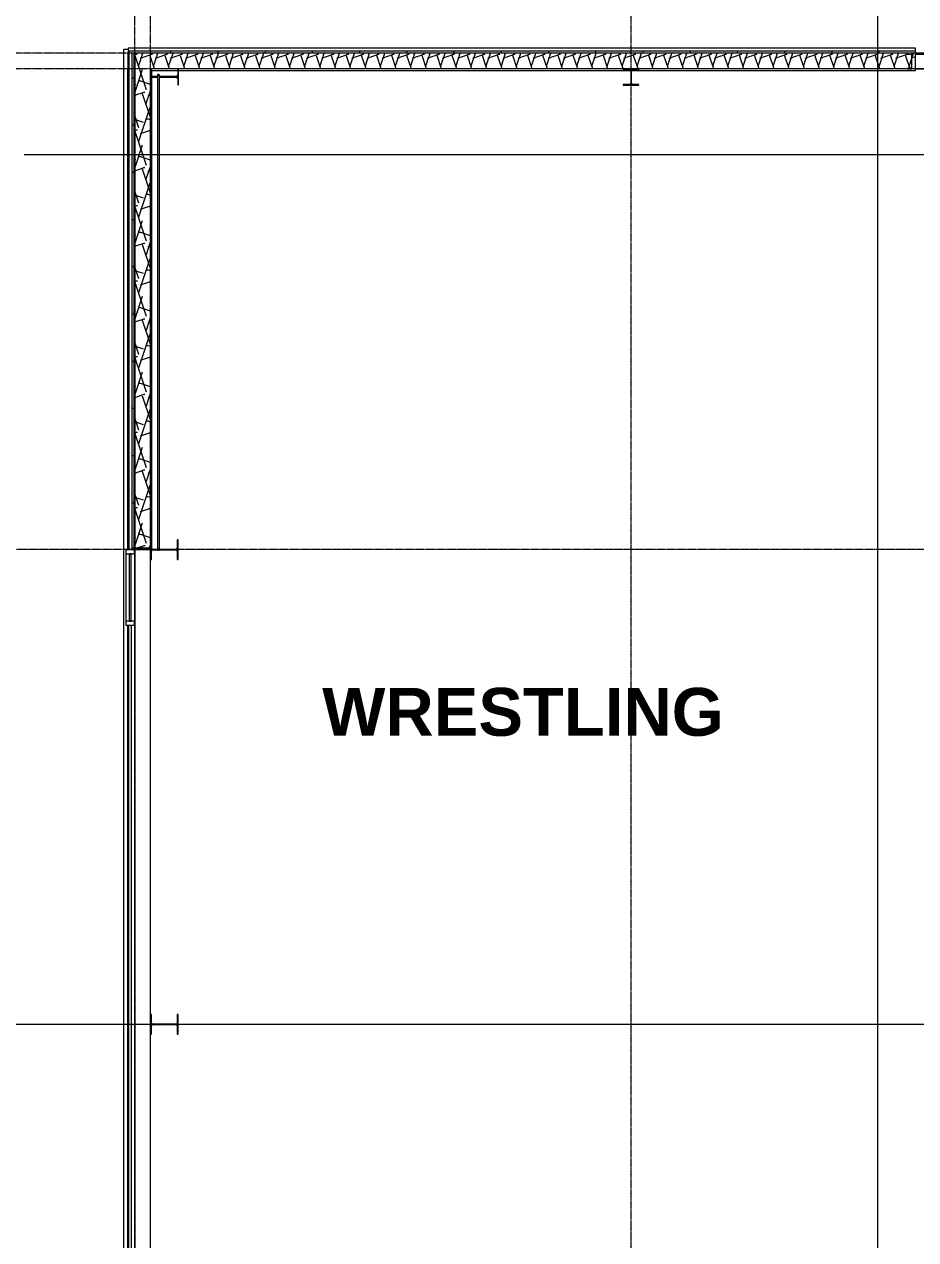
# Model space of a CAD drawing. Header units: inches. Extents: x 25369 to 33163, y -23509 to -20274.
# Drawn here: x 27937 to 28390, y -21494 to -20877 of the extents above; entities that cross this region are included whole.
import ezdxf

# ---------------------------------------------------------------- set-up
doc = ezdxf.new("R2010")
doc.units = ezdxf.units.IN
doc.header["$MEASUREMENT"] = 0
doc.linetypes.add('Grid Line 1_2_', pattern=[0.875, 0.5, -0.125, 0.125, -0.125])
for name, color, linetype, lineweight in [('A-GLAZ-CURT', 52, 'Continuous', 13), ('A-GLAZ-CWMG', 51, 'Continuous', 13), ('A-WALL', 113, 'Continuous', 13), ('A-WALL-PATT', 111, 'Continuous', 25), ('G-ANNO-SYMB', 111, 'Continuous', 9), ('L-SITE-WALL', 31, 'Continuous', 13), ('M-AREA-IDEN', 171, 'Continuous', 9), ('S-BEAM', 12, 'Continuous', 13), ('S-COLS', 52, 'Continuous', 13), ('S-GRID', 1, 'Continuous', 9)]:
    doc.layers.add(name, color=color, linetype=linetype, lineweight=lineweight)
doc.styles.add('Arial_B', font='arialbd.ttf', dxfattribs={"height": 24.354149})
pattern_1 = [(45, (5931.104, 0), (-19.00703, 19.00703), []), (45, (5931.104, 28.8), (-19.00703, 19.00703), [])]
pattern_2 = [(0, (5931.104, 0), (0, 24), []), (90, (5931.104, 0), (-24, 1e-15), [])]
pattern_3 = [(161.57, (5932.064, 0.96), (-7.6802237, -0.0009796), [0, -54.643, 6.067, 0]), (18.43, (5930.144, 0.96), (-7.6802237, 0.0009796), [0, -54.643, 6.067, 0]), (108.43, (5932.064, 0.96), (3.8382953, -19.20136532), [18.211, -42.499]), (71.57, (5930.144, 0.96), (3.8382953, 19.20136532), [18.211, -42.499])]

# ---------------------------------------------------------------- blocks, each defined once
blk = doc.blocks.new('Struct_Xcel_Sports Complex_rvt-2-Overall Floor Plan')
at = {"layer": 'L-SITE-WALL', "color": 43, "lineweight": 9}
for p, q in [((22058.14, -21143.93), (22058.14, -20899.55)), ((22058.14, -21649.43), (22058.14, -21182.12))]:
    blk.add_line(p, q, dxfattribs=at)
blk = doc.blocks.new('Rectangular Mullion - Exterior 2_ x 4_5_-1142339-Overall Floor Plan')
at = {"layer": 'A-GLAZ-CWMG', "color": 7}
for p, q in [((-2, 3), (0, 3)), ((-2, -1.5), (-2, 3)), ((0, 3), (0, -1.5)), ((0, -1.5), (-2, -1.5))]:
    blk.add_line(p, q, dxfattribs=at)
blk = doc.blocks.new('Rectangular Mullion - Exterior 2_ x 4_5_-1146635-Overall Floor Plan')
at = {"layer": 'A-GLAZ-CWMG', "color": 7}
for p, q in [((0, 3), (-2, 3)), ((-2, 3), (-2, -1.5)), ((0, -1.5), (0, 3)), ((-2, -1.5), (0, -1.5))]:
    blk.add_line(p, q, dxfattribs=at)
blk = doc.blocks.new('Girt_Z - 8_D-1789509-Overall Floor Plan')
at = {"layer": 'S-BEAM', "color": 43, "lineweight": 9}
for p, q in [((22555.14, -20891.55), (22458.52, -20891.55)), ((22555.14, -20892.13), (22458.52, -20892.13)), ((22555.14, -20892.2), (22458.52, -20892.2)), ((22458.52, -20899.55), (22551.14, -20899.55))]:
    blk.add_line(p, q, dxfattribs=at)
blk = doc.blocks.new('Girt_C - 8_D-1405510-Overall Floor Plan')
at = {"layer": 'S-BEAM', "color": 43, "lineweight": 9}
for p, q in [((22061.64, -21143.68), (22061.64, -21646.84)), ((22069.64, -21380.05), (22069.64, -21148.8)), ((22069.64, -21621.3), (22069.64, -21390.05)), ((22069.64, -21646.84), (22069.64, -21631.3)), ((22069.25, -21647.23), (22062.03, -21647.23))]:
    blk.add_line(p, q, dxfattribs=at)
blk = doc.blocks.new('System Panel - INSULATED LOW-E GLAZING _SEE ELEVATIONS FOR U-FACTOR_ SHGC_ _ LT_-827433-Overall Floor Plan')
at = {"layer": 'A-GLAZ-CURT', "color": 7}
for p, q in [((17.09375, -0.25), (-17.09375, -0.25)), ((-17.09375, -0.25), (-17.09375, -1.25)), ((-17.09375, -1.25), (17.09375, -1.25)), ((17.09375, -1.25), (17.09375, -0.25))]:
    blk.add_line(p, q, dxfattribs=at)
at = {"layer": 'A-GLAZ-CURT', "color": 10, "lineweight": 9}
for p, q in [((-17.09375, -1.25), (-17.09375, -0.25)), ((17.09375, -0.25), (-17.09375, -0.25)), ((-17.09375, -1.25), (17.09375, -1.25)), ((17.09375, -0.25), (17.09375, -1.25))]:
    blk.add_line(p, q, dxfattribs=at)
blk = doc.blocks.new('Rectangular Mullion - Exterior 2_ x 4_5_-V80-Overall Floor Plan')
at = {"layer": 'A-GLAZ-CWMG', "color": 43, "lineweight": 9}
for p, q in [((22057.02, -21145.93), (22057.02, -21180.12)), ((22061.52, -21145.93), (22061.52, -21180.12))]:
    blk.add_line(p, q, dxfattribs=at)
blk = doc.blocks.new('Round Bar - 1_-1267021-Overall Floor Plan')
at = {"layer": 'S-BEAM', "color": 43, "lineweight": 9}
for p, q in [((22073.14, -21867.69), (22073.14, -21988.86)), ((22074.14, -21988.86), (22074.14, -21867.69))]:
    blk.add_line(p, q, dxfattribs=at)
for centre, start_param, end_param in [((22073.64, -21867.69), 0, 3.141593), ((22073.64, -21867.69), 3.141593, 6.283185), ((22073.64, -22108.84), 3.926991, 5.497787)]:
    blk.add_ellipse(centre, major_axis=(0.5, 0), ratio=0.507473, start_param=start_param, end_param=end_param, dxfattribs=at)
blk = doc.blocks.new('Round Bar - 1_-V83-Overall Floor Plan')
at = {"layer": 'S-BEAM', "color": 43, "lineweight": 9}
for p, q in [((22073.14, -21022.63), (22073.14, -21143.8)), ((22074.14, -21143.8), (22074.14, -21022.63))]:
    blk.add_line(p, q, dxfattribs=at)
for centre, start_param, end_param in [((22073.64, -20902.65), 0, 3.141593), ((22073.64, -21143.8), 0, 3.141593), ((22073.64, -21143.8), 3.141593, 6.283185)]:
    blk.add_ellipse(centre, major_axis=(0.5, 0), ratio=0.507473, start_param=start_param, end_param=end_param, dxfattribs=at)

msp = doc.modelspace()

# ---------------------------------------------------------------- hatches: boundary and pattern name
at = {"layer": 'A-WALL-PATT', "lineweight": 9}
h = msp.add_hatch(dxfattribs=at)
h.set_pattern_fill('FP_21', color=253, style=0, pattern_type=2)
h.set_pattern_definition(pattern_2)
h.paths.add_polyline_path([(27992.24, -20891.55), (28389.62, -20891.55), (28389.62, -20890.55), (27989.74, -20890.55), (27989.74, -20891.55), (27991.24, -20891.55)], flags=0)
h = msp.add_hatch(dxfattribs=at)
h.set_pattern_fill('FP_21', color=253, style=0, pattern_type=2)
h.set_pattern_definition(pattern_2)
h.paths.add_polyline_path([(27992.24, -21142.93), (27992.24, -20891.55), (27991.24, -20891.55), (27991.24, -21142.93)], flags=0)
h = msp.add_hatch(dxfattribs=at)
h.set_pattern_fill('FP_20', color=253, style=0, pattern_type=2)
h.set_pattern_definition([(0, (5931.104, 0), (30.72, 7.68), [2.534, -20.506, 2.534, -20.506, -122.88]), (0, (5931.104, 0), (30.72, 7.68), [-46.08, 2.534, -43.546, 2.534, -20.506, -53.76]), (0, (5931.104, 0), (30.72, 7.68), [-115.2, 2.534, -12.826, 2.534, -35.866]), (120, (5942.624, 3.84), (-22.0110751, 22.7643004), [2.534, -20.506, 2.534, -20.506, -122.88]), (120, (5942.624, 3.84), (-22.0110751, 22.7643004), [-46.08, 2.534, -43.546, 2.534, -20.506, -53.76]), (120, (5942.624, 3.84), (-22.0110751, 22.7643004), [-115.2, 2.534, -12.826, 2.534, -35.866]), (240, (5946.464, 19.2), (-8.7089249, -30.4443004), [2.534, -20.506, 2.534, -20.506, -122.88]), (240, (5946.464, 19.2), (-8.7089249, -30.4443004), [-46.08, 2.534, -43.546, 2.534, -20.506, -53.76]), (240, (5946.464, 19.2), (-8.7089249, -30.4443004), [-115.2, 2.534, -12.826, 2.534, -35.866])])
h.paths.add_polyline_path([(27992.74, -21142.93), (27992.74, -20891.55), (27992.24, -20891.55), (27992.24, -21142.93)], flags=0)
h = msp.add_hatch(dxfattribs=at)
h.set_pattern_fill('FP_18', color=253, style=0, pattern_type=2)
h.set_pattern_definition(pattern_3)
h.paths.add_polyline_path([(27992.74, -20899.55), (28389.62, -20899.55), (28389.62, -20891.55), (27992.74, -20891.55), (27992.74, -20893.96)], flags=0)
h = msp.add_hatch(dxfattribs=at)
h.set_pattern_fill('FP_18', color=253, style=0, pattern_type=2)
h.set_pattern_definition(pattern_3)
h.paths.add_polyline_path([(28000.74, -21142.93), (28000.74, -20899.55), (27992.74, -20899.55), (27992.74, -21142.93), (27996.22, -21142.93)], flags=0)
at = {"layer": 'S-COLS', "lineweight": 9}
h = msp.add_hatch(dxfattribs=at)
h.set_pattern_fill('FP_15', color=253, style=0, pattern_type=2)
h.set_pattern_definition(pattern_1)
h.paths.add_polyline_path([(28240.99, -20907.8), (28248.99, -20907.8), (28248.99, -20907.37), (28245.83, -20907.37), (28245.34, -20907.17), (28245.14, -20906.68), (28245.14, -20900.68), (28245.34, -20900.19), (28245.83, -20899.99), (28248.99, -20899.99), (28248.99, -20899.55), (28240.99, -20899.55), (28240.99, -20899.99), (28244.16, -20899.99), (28244.65, -20900.19), (28244.85, -20900.68), (28244.85, -20906.68), (28244.65, -20907.17), (28244.16, -20907.37), (28240.99, -20907.37)], flags=0)
h = msp.add_hatch(dxfattribs=at)
h.set_pattern_fill('FP_15', color=253, style=0, pattern_type=2)
h.set_pattern_definition(pattern_1)
h.paths.add_polyline_path([(28001.18, -21148.8), (28001.18, -21144.64), (28001.38, -21144.15), (28001.87, -21143.95), (28004.32, -21143.89), (28004.24, -21143.66), (28001.87, -21143.66), (28001.38, -21143.46), (28001.18, -21142.97), (28001.18, -21138.8), (28000.74, -21138.8), (28000.74, -21148.8)], flags=0)
h.paths.add_polyline_path([(28014.74, -21148.8), (28014.74, -21138.8), (28014.31, -21138.8), (28014.31, -21142.97), (28014.11, -21143.46), (28013.62, -21143.66), (28005.24, -21143.66), (28005.16, -21143.9), (28005.22, -21143.95), (28013.76, -21144.01), (28014.11, -21144.15), (28014.31, -21144.64), (28014.31, -21148.8)], flags=0)
h = msp.add_hatch(dxfattribs=at)
h.set_pattern_fill('FP_15', color=253, style=0, pattern_type=2)
h.set_pattern_definition(pattern_1)
h.paths.add_polyline_path([(28014.74, -21390.05), (28014.74, -21380.05), (28014.31, -21380.05), (28014.31, -21384.22), (28014.11, -21384.71), (28013.62, -21384.91), (28001.87, -21384.91), (28001.38, -21384.71), (28001.18, -21384.22), (28001.18, -21380.05), (28000.74, -21380.05), (28000.74, -21390.05), (28001.18, -21390.05), (28001.18, -21385.89), (28001.38, -21385.4), (28001.87, -21385.2), (28013.62, -21385.2), (28014.11, -21385.4), (28014.31, -21385.89), (28014.31, -21390.05)], flags=0)

# ---------------------------------------------------------------- linework, layer by layer
at = {"layer": 'A-WALL', "color": 7}
for p, q in [((27989.43, -20889.05), (27989.43, -21143.68)), ((28389.62, -20889.05), (27989.43, -20889.05)), ((28389.62, -20890.55), (27989.43, -20890.55)), ((27989.74, -20890.55), (27989.74, -21143.68)), ((28389.62, -20891.55), (27989.74, -20891.55)), ((27991.24, -20891.55), (27991.24, -21143.68)), ((27992.24, -20891.55), (27992.24, -21142.93)), ((27992.74, -20891.55), (27992.74, -21142.93)), ((28389.62, -20900.3), (28389.62, -20889.05)), ((28000.74, -20899.55), (28000.74, -21142.93)), ((28389.62, -20899.55), (28000.74, -20899.55)), ((28001.49, -21143.68), (28001.49, -20900.3)), ((28001.49, -20900.3), (28389.62, -20900.3)), ((27989.43, -21143.68), (28001.49, -21143.68)), ((27991.24, -21142.93), (28000.74, -21142.93)), ((27989.57, -21182.43), (27989.57, -21649.12)), ((27991.14, -21182.43), (27989.57, -21182.43)), ((27991.14, -21649.12), (27991.14, -21182.43))]:
    msp.add_line(p, q, dxfattribs=at)
at = {"layer": 'G-ANNO-SYMB'}
for p, q in [((28370.28, -20694.34), (28370.28, -23078.53)), ((28703.74, -20943.13), (27936.59, -20943.13))]:
    msp.add_line(p, q, dxfattribs=at)
at = {"layer": 'L-SITE-WALL', "color": 43, "lineweight": 9}
for p, q in [((27987.24, -20889.55), (27989.43, -20889.55)), ((27987.24, -22800.8), (27987.24, -20889.55)), ((27989.43, -20891.55), (27989.24, -20891.55)), ((27989.24, -20891.55), (27989.24, -21143.93)), ((27989.24, -21182.12), (27989.24, -21649.43))]:
    msp.add_line(p, q, dxfattribs=at)
at = {"layer": 'S-COLS', "color": 7}
for p, q in [((28387.74, -20891.55), (28385.4, -20891.55)), ((28385.79, -20891.94), (28387.44, -20892.2)), ((28387.44, -20892.2), (28387.44, -20898.9)), ((28387.74, -20899.55), (28387.74, -20891.55)), ((28001.18, -20899.55), (28000.74, -20899.55)), ((28000.74, -20899.55), (28000.74, -20907.55)), ((28001.18, -20902.72), (28001.18, -20899.55)), ((28014.99, -20899.55), (28014.56, -20899.55)), ((28014.56, -20899.55), (28014.56, -20902.72)), ((28014.99, -20907.55), (28014.99, -20899.55)), ((28248.99, -20899.55), (28240.99, -20899.55)), ((28240.99, -20899.55), (28240.99, -20899.99)), ((28240.99, -20899.99), (28244.16, -20899.99)), ((28244.85, -20900.68), (28244.85, -20906.68)), ((28245.14, -20906.68), (28245.14, -20900.68)), ((28245.83, -20899.99), (28248.99, -20899.99)), ((28248.99, -20899.99), (28248.99, -20899.55)), ((28385.4, -20899.55), (28387.74, -20899.55)), ((28387.44, -20898.9), (28385.79, -20899.16)), ((28001.18, -20907.55), (28001.18, -20904.39)), ((28004.24, -20903.41), (28001.87, -20903.41)), ((28001.87, -20903.7), (28004.24, -20903.7)), ((28013.87, -20903.41), (28005.24, -20903.41)), ((28005.24, -20903.7), (28013.87, -20903.7)), ((28014.56, -20904.39), (28014.56, -20907.55)), ((28000.74, -20907.55), (28001.18, -20907.55)), ((28014.56, -20907.55), (28014.99, -20907.55)), ((28244.16, -20907.37), (28240.99, -20907.37)), ((28240.99, -20907.37), (28240.99, -20907.8)), ((28240.99, -20907.8), (28248.99, -20907.8)), ((28248.99, -20907.37), (28245.83, -20907.37)), ((28248.99, -20907.8), (28248.99, -20907.37)), ((28001.18, -21138.8), (28000.74, -21138.8)), ((28000.74, -21138.8), (28000.74, -21148.8)), ((28001.18, -21142.97), (28001.18, -21138.8)), ((28014.74, -21138.8), (28014.31, -21138.8)), ((28014.31, -21138.8), (28014.31, -21142.97)), ((28014.74, -21148.8), (28014.74, -21138.8)), ((28001.18, -21148.8), (28001.18, -21144.64)), ((28004.24, -21143.66), (28001.87, -21143.66)), ((28001.87, -21143.95), (28004.37, -21143.95)), ((28005.12, -21143.95), (28013.62, -21143.95)), ((28013.62, -21143.66), (28005.24, -21143.66)), ((28014.31, -21144.64), (28014.31, -21148.8)), ((28000.74, -21148.8), (28001.18, -21148.8)), ((28014.31, -21148.8), (28014.74, -21148.8)), ((28001.18, -21380.05), (28000.74, -21380.05)), ((28000.74, -21380.05), (28000.74, -21390.05)), ((28001.18, -21384.22), (28001.18, -21380.05)), ((28014.74, -21380.05), (28014.31, -21380.05)), ((28014.31, -21380.05), (28014.31, -21384.22)), ((28014.74, -21390.05), (28014.74, -21380.05)), ((28001.18, -21390.05), (28001.18, -21385.89)), ((28013.62, -21384.91), (28001.87, -21384.91)), ((28001.87, -21385.2), (28013.62, -21385.2)), ((28014.31, -21385.89), (28014.31, -21390.05)), ((28000.74, -21390.05), (28001.18, -21390.05)), ((28014.31, -21390.05), (28014.74, -21390.05))]:
    msp.add_line(p, q, dxfattribs=at)
for centre, radius, start, end in [((28385.79, -20891.55), 0.39, 180, 270), ((28244.16, -20900.68), 0.691, 0, 90), ((28245.83, -20900.68), 0.691, 90, 180), ((28385.79, -20899.55), 0.39, 90, 180), ((28001.87, -20902.72), 0.691, 180, 270), ((28001.87, -20904.39), 0.691, 90, 180), ((28013.87, -20902.72), 0.691, 270, 0), ((28013.87, -20904.39), 0.691, 0, 90), ((28244.16, -20906.68), 0.691, 270, 0), ((28245.83, -20906.68), 0.691, 180, 270), ((28001.87, -21142.97), 0.691, 180, 270), ((28001.87, -21144.64), 0.691, 90, 180), ((28013.62, -21142.97), 0.691, 270, 0), ((28013.62, -21144.64), 0.691, 0, 90), ((28001.87, -21384.22), 0.691, 180, 270), ((28001.87, -21385.89), 0.691, 90, 180), ((28013.62, -21384.22), 0.691, 270, 0), ((28013.62, -21385.89), 0.691, 0, 90)]:
    msp.add_arc(centre, radius, start, end, dxfattribs=at)
at = {"layer": 'S-GRID', "linetype": 'Grid Line 1_2_'}
for p, q in [((28000.74, -23155.1), (28000.74, -20370)), ((28244.99, -23155.1), (28244.99, -20370)), ((27992.74, -22996.34), (27992.74, -20466)), ((28802.96, -20891.55), (27498.46, -20891.55)), ((28802.96, -20899.55), (27402.46, -20899.55)), ((28696.12, -21143.8), (27402.46, -21143.8)), ((32358.45, -21385.05), (27402.46, -21385.05)), ((33028.57, -21385.05), (27859.12, -21385.05))]:
    msp.add_line(p, q, dxfattribs=at)

# ---------------------------------------------------------------- block references
at = {"color": 250, "lineweight": 5}
msp.add_blockref('Struct_Xcel_Sports Complex_rvt-2-Overall Floor Plan', (5931.1, 0), dxfattribs=at)
at = {"layer": 'A-GLAZ-CURT', "color": 10, "lineweight": 9, "rotation": 89.99999999996285}
msp.add_blockref('System Panel - INSULATED LOW-E GLAZING _SEE ELEVATIONS FOR U-FACTOR_ SHGC_ _ LT_-827433-Overall Floor Plan', (27989.62, -21163.02), dxfattribs=at)
at = {"layer": 'A-GLAZ-CWMG', "color": 43, "lineweight": 9, "extrusion": (0, 0, -1), "rotation": 90.00000000003713}
msp.add_blockref('Rectangular Mullion - Exterior 2_ x 4_5_-1142339-Overall Floor Plan', (-27989.62, -21143.93), dxfattribs=at)
at = {"layer": 'A-GLAZ-CWMG', "color": 43, "lineweight": 9}
msp.add_blockref('Rectangular Mullion - Exterior 2_ x 4_5_-V80-Overall Floor Plan', (5931.1, 0), dxfattribs=at)
at = {"layer": 'A-GLAZ-CWMG', "color": 43, "lineweight": 9, "rotation": 269.9999999999629}
msp.add_blockref('Rectangular Mullion - Exterior 2_ x 4_5_-1146635-Overall Floor Plan', (27989.62, -21182.12), dxfattribs=at)
at = {"layer": 'S-BEAM', "color": 43, "lineweight": 9}
for name, p in [('Girt_Z - 8_D-1789509-Overall Floor Plan', (5931.1, 0)), ('Round Bar - 1_-V83-Overall Floor Plan', (5931.1, 0)), ('Round Bar - 1_-1267021-Overall Floor Plan', (5931.1, 965)), ('Girt_C - 8_D-1405510-Overall Floor Plan', (5931.1, 0))]:
    msp.add_blockref(name, p, dxfattribs=at)

# ---------------------------------------------------------------- texts
at = {"layer": 'M-AREA-IDEN', "insert": (28190.05, -21214.07), "char_height": 24.354, "width": 236.736, "attachment_point": 2, "line_spacing_factor": 0.938532, "style": 'Arial_B'}
msp.add_mtext('WRESTLING', dxfattribs=at)

doc.saveas('drawing.dxf')
